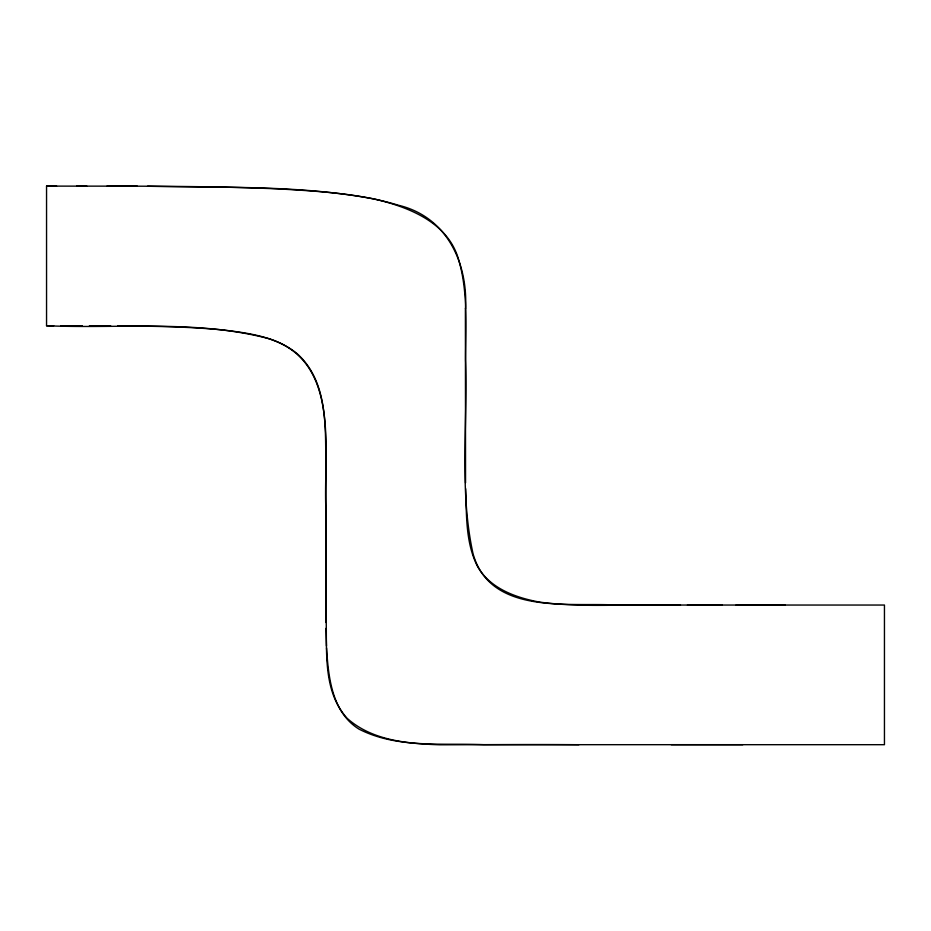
<?xml version="1.0" encoding="UTF-8"?>
<svg xmlns="http://www.w3.org/2000/svg" width="931" height="931" viewBox="0 0 931 931"><rect width="100%" height="100%" fill="white"/><g stroke="black" fill="none" stroke-linecap="round" stroke-linejoin="round"><path stroke-width="1.4" d="M578.896 744.73C532.579 744.323 486.25 744.742 439.932 744.8C407.836 743.706 372.237 740.704 347.17 718.336C321.079 689.44 327.852 646.975 325.85 611.132C325.897 576.836 325.699 542.552 325.85 508.256C323.301 450.173 341.328 361.147 268.535 338.581C196.697 319.717 119.924 328.841 46.55 325.745L46.55 186.095L56.593 186.084M46.55 186.095C124.521 186.281 202.551 185.537 280.464 189.005C320.089 191.344 360.309 193.601 398.503 205.262C446.659 216.725 467.874 262.53 465.558 308.51M46.55 325.745L53.719 325.734M60.876 325.745L82.289 325.757M680.468 605.08C633.615 603.369 586.414 608.327 539.84 602.148C515.937 597.749 489.636 588.497 477.254 565.932C465.419 542.063 466.617 514.645 465.675 488.705M736.084 605.034L785.054 605.045M687.439 605.08L722.165 605.034M671.239 744.684L742.81 744.695M76.726 186.095L86.804 186.095M107.007 186.119L137.381 186.188M89.399 325.769L110.673 325.838M147.54 186.223C223.021 187.946 299.445 184.943 373.948 198.931C407.115 206.647 445.577 221.089 457.587 256.293C468.409 289.704 465.593 325.431 465.616 360.041C467.746 424.524 459.134 490.381 473.064 553.84C490.439 615.263 568.213 602.31 616.788 605.045L884.45 605.045L884.45 744.695L483.631 744.684C442.144 742.903 397.188 748.687 358.959 729.101C331.843 712.203 328.352 676.93 326.56 647.964M117.737 325.873C152.568 326.176 187.445 326.595 222.148 329.877C248.1 332.972 276.123 336.568 297.082 353.64C328.154 381.559 325.28 427.271 325.85 465.395L325.897 622.455M326.467 645.986L326.025 628.355M465.395 308.324L465.547 482.805"/></g></svg>
